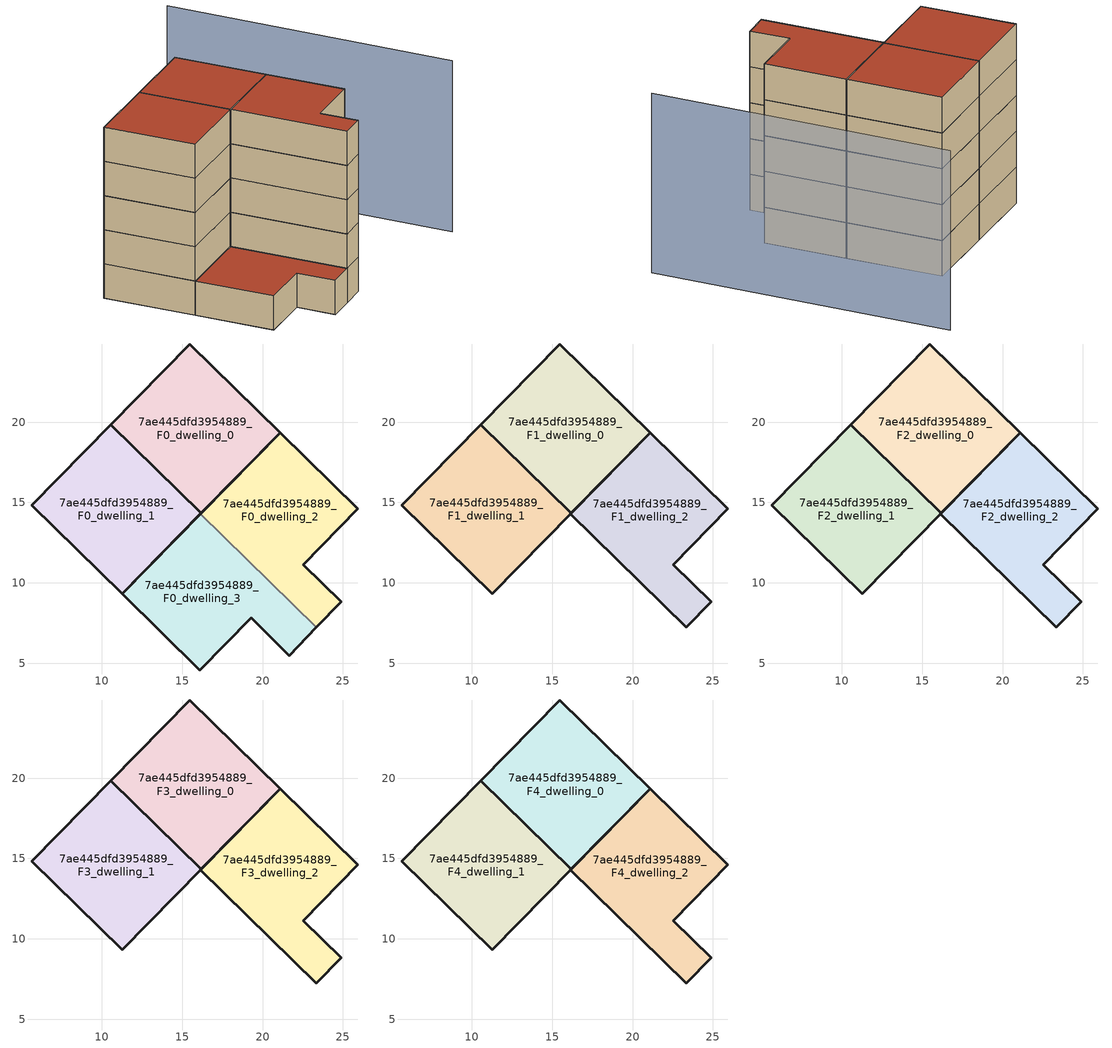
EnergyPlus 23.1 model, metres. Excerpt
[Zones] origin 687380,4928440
7ae445dfd3954889_F0_dwelling_0
 floor ground (EU_floor_Construction): 16.17,14.33 21.08,19.36 15.46,24.86 10.54,19.84 z0
 wall outside (EU_wall_Construction): 16.17,14.34 10.54,19.84 15.46,24.86 21.08,19.36 16.17,14.33 z0:3
7ae445dfd3954889_F0_dwelling_1
 floor ground (EU_floor_Construction): 11.26,9.32 16.17,14.33 10.54,19.84 5.63,14.83 z0
 wall outside (EU_wall_Construction): 5.63,14.83 10.54,19.84 16.17,14.33 11.26,9.32 5.63,14.83 z0:3
7ae445dfd3954889_F0_dwelling_2
 floor ground (EU_floor_Construction): 24.9,8.83 22.52,11.12 25.93,14.61 21.08,19.36 16.13,14.3 23.35,7.23 z0
 wall outside (EU_wall_Construction): 16.13,14.3 21.08,19.36 25.93,14.61 22.52,11.12 24.9,8.83 23.35,7.23 z0:3
 wall to 7ae445dfd3954889_F0_dwelling_3 (EU_wall_Construction): 23.35,7.23 16.13,14.3 z0:3
7ae445dfd3954889_F0_dwelling_3
 floor ground (EU_floor_Construction): 21.67,5.47 23.35,7.23 16.13,14.3 11.26,9.32 16.1,4.58 19.29,7.83 z0
 wall outside (EU_wall_Construction): 23.35,7.23 21.67,5.47 19.29,7.83 16.1,4.58 11.26,9.32 16.13,14.3 z0:3
 roof outside (EU_roof_Construction): 23.35,7.23 21.67,5.47 19.29,7.83 16.1,4.58 11.26,9.32 16.13,14.3 z3
7ae445dfd3954889_F1_dwelling_0
 floor to 7ae445dfd3954889_F0_dwelling_0 (EU_floor_Construction): 16.17,14.33 21.08,19.36 15.46,24.86 10.54,19.84 z3
 wall outside (EU_wall_Construction): 16.17,14.34 10.54,19.84 15.46,24.86 21.08,19.36 16.17,14.33 z3:6
7ae445dfd3954889_F1_dwelling_1
 floor to 7ae445dfd3954889_F0_dwelling_1 (EU_floor_Construction): 11.25,9.32 16.17,14.33 10.54,19.84 5.63,14.83 z3
 wall outside (EU_wall_Construction): 5.63,14.83 10.54,19.84 16.17,14.33 11.26,9.32 5.63,14.83 z3:6
7ae445dfd3954889_F1_dwelling_2
 floor to 7ae445dfd3954889_F0_dwelling_2 (EU_floor_Construction): 24.9,8.83 22.52,11.12 25.93,14.61 21.08,19.36 16.13,14.3 23.35,7.23 z3
 wall outside (EU_wall_Construction): 25.93,14.61 22.52,11.12 24.9,8.83 23.35,7.23 16.13,14.3 21.08,19.36 25.93,14.61 z3:6
7ae445dfd3954889_F2_dwelling_0
 floor to 7ae445dfd3954889_F1_dwelling_0 (EU_floor_Construction): 16.17,14.33 21.08,19.36 15.46,24.86 10.54,19.84 z6
 wall outside (EU_wall_Construction): 16.17,14.34 10.54,19.84 15.46,24.86 21.08,19.36 16.17,14.33 z6:9
7ae445dfd3954889_F2_dwelling_1
 floor to 7ae445dfd3954889_F1_dwelling_1 (EU_floor_Construction): 11.25,9.32 16.17,14.33 10.54,19.84 5.63,14.83 z6
 wall outside (EU_wall_Construction): 5.63,14.83 10.54,19.84 16.17,14.33 11.26,9.32 5.63,14.83 z6:9
7ae445dfd3954889_F2_dwelling_2
 floor to 7ae445dfd3954889_F1_dwelling_2 (EU_floor_Construction): 24.9,8.83 22.52,11.12 25.93,14.61 21.08,19.36 16.13,14.3 23.35,7.23 z6
 wall outside (EU_wall_Construction): 25.93,14.61 22.52,11.12 24.9,8.83 23.35,7.23 16.13,14.3 21.08,19.36 25.93,14.61 z6:9
7ae445dfd3954889_F3_dwelling_0
 floor to 7ae445dfd3954889_F2_dwelling_0 (EU_floor_Construction): 16.17,14.33 21.08,19.36 15.46,24.86 10.54,19.84 z9
 wall outside (EU_wall_Construction): 16.17,14.34 10.54,19.84 15.46,24.86 21.08,19.36 16.17,14.33 z9:12
7ae445dfd3954889_F3_dwelling_1
 floor to 7ae445dfd3954889_F2_dwelling_1 (EU_floor_Construction): 11.25,9.32 16.17,14.33 10.54,19.84 5.63,14.83 z9
 wall outside (EU_wall_Construction): 5.63,14.83 10.54,19.84 16.17,14.33 11.26,9.32 5.63,14.83 z9:12
7ae445dfd3954889_F3_dwelling_2
 floor to 7ae445dfd3954889_F2_dwelling_2 (EU_floor_Construction): 24.9,8.83 22.52,11.12 25.93,14.61 21.08,19.36 16.13,14.3 23.35,7.23 z9
 wall outside (EU_wall_Construction): 25.93,14.61 22.52,11.12 24.9,8.83 23.35,7.23 16.13,14.3 21.08,19.36 25.93,14.61 z9:12
7ae445dfd3954889_F4_dwelling_0
 floor to 7ae445dfd3954889_F3_dwelling_0 (EU_floor_Construction): 16.17,14.33 21.08,19.36 15.46,24.86 10.54,19.84 z12
 wall outside (EU_wall_Construction): 16.17,14.34 10.54,19.84 15.46,24.86 21.08,19.36 16.17,14.33 z12:15
 roof outside (EU_roof_Construction): 21.08,19.36 16.17,14.33 10.54,19.84 15.46,24.86 z15
7ae445dfd3954889_F4_dwelling_1
 floor to 7ae445dfd3954889_F3_dwelling_1 (EU_floor_Construction): 11.25,9.32 16.17,14.33 10.54,19.84 5.63,14.83 z12
 wall outside (EU_wall_Construction): 5.63,14.83 10.54,19.84 16.17,14.33 11.26,9.32 5.63,14.83 z12:15
 roof outside (EU_roof_Construction): 16.17,14.33 11.26,9.32 5.63,14.83 10.54,19.84 z15
7ae445dfd3954889_F4_dwelling_2
 floor to 7ae445dfd3954889_F3_dwelling_2 (EU_floor_Construction): 24.9,8.83 22.52,11.12 25.93,14.61 21.08,19.36 16.13,14.3 23.35,7.23 z12
 wall outside (EU_wall_Construction): 25.93,14.61 22.52,11.12 24.9,8.83 23.35,7.23 16.13,14.3 21.08,19.36 25.93,14.61 z12:15
 roof outside (EU_roof_Construction): 25.93,14.61 22.52,11.12 24.9,8.83 23.35,7.23 16.13,14.3 21.08,19.36 z15
shading: 35.72,16.43 18.23,33.87 z0:15
[Building]
EU S2 Campaign: North Axis=0; Terrain=City; Solar Distribution=FullExterior
[Site:Location]
Bologna: Latitude=44.5; Longitude=11.25; Time Zone=1; Elevation=37
[SizingPeriod:WeatherFileDays]
AnnualSizingPeriod: Begin Month=1; Begin Day of Month=1; End Month=12; End Day of Month=31; Day of Week for Start Day=Monday; Use Weather File Daylight Saving Period=No; Use Weather File Rain and Snow Indicators=No
[MATERIAL]
EU_InternalMass_Material: Roughness=MediumRough; Thickness=0.1; Conductivity=1; Density=1800; Specific Heat=900; Thermal Absorptance=0.9; Solar Absorptance=0.7; Visible Absorptance=0.7
[MATERIAL:NOMASS] Roughness=MediumRough; Thermal Absorptance=0.9; Solar Absorptance=0.7; Visible Absorptance=0.7
Name | Thermal Resistance
EU_wall_NoMass | 0.905828
EU_roof_NoMass | 0.37593
EU_floor_NoMass | 0.67114
[CONSTRUCTION]
EU_wall_Construction: EU_wall_NoMass
EU_roof_Construction: EU_roof_NoMass
EU_floor_Construction: EU_floor_NoMass
EU_InternalMass_Construction: EU_InternalMass_Material
[ZONE] Type=1; Multiplier=1; Ceiling Height=autocalculate; Floor Area=autocalculate; Part of Total Floor Area=Yes
Name | Volume
7ae445dfd3954889_F0_dwelling_0 | 165.972
7ae445dfd3954889_F1_dwelling_0; 7ae445dfd3954889_F2_dwelling_0; 7ae445dfd3954889_F3_dwelling_0; 7ae445dfd3954889_F4_dwelling_0 | 165.973
7ae445dfd3954889_F0_dwelling_1 | 165.971
7ae445dfd3954889_F1_dwelling_1; 7ae445dfd3954889_F2_dwelling_1; 7ae445dfd3954889_F3_dwelling_1; 7ae445dfd3954889_F4_dwelling_1 | 165.97
7ae445dfd3954889_F0_dwelling_2; 7ae445dfd3954889_F1_dwelling_2; 7ae445dfd3954889_F2_dwelling_2; 7ae445dfd3954889_F3_dwelling_2; 7ae445dfd3954889_F4_dwelling_2 | 165.978
7ae445dfd3954889_F0_dwelling_3 | 165.959
[INTERNALMASS] Construction=EU_InternalMass_Construction
Name | Zone or ZoneList | Surface Area
7ae445dfd3954889_F0_dwelling_0_EU_InternalMass | 7ae445dfd3954889_F0_dwelling_0 | 55.3243
7ae445dfd3954889_F0_dwelling_1_EU_InternalMass | 7ae445dfd3954889_F0_dwelling_1 | 55.3237
7ae445dfd3954889_F0_dwelling_2_EU_InternalMass | 7ae445dfd3954889_F0_dwelling_2 | 55.3265
7ae445dfd3954889_F0_dwelling_3_EU_InternalMass | 7ae445dfd3954889_F0_dwelling_3 | 55.3209
7ae445dfd3954889_F1_dwelling_0_EU_InternalMass | 7ae445dfd3954889_F1_dwelling_0 | 73.7613
7ae445dfd3954889_F1_dwelling_1_EU_InternalMass | 7ae445dfd3954889_F1_dwelling_1 | 73.7695
7ae445dfd3954889_F1_dwelling_2_EU_InternalMass | 7ae445dfd3954889_F1_dwelling_2 | 73.7633
7ae445dfd3954889_F2_dwelling_0_EU_InternalMass | 7ae445dfd3954889_F2_dwelling_0 | 73.7613
7ae445dfd3954889_F2_dwelling_1_EU_InternalMass | 7ae445dfd3954889_F2_dwelling_1 | 73.7695
7ae445dfd3954889_F2_dwelling_2_EU_InternalMass | 7ae445dfd3954889_F2_dwelling_2 | 73.7633
7ae445dfd3954889_F3_dwelling_0_EU_InternalMass | 7ae445dfd3954889_F3_dwelling_0 | 73.7613
7ae445dfd3954889_F3_dwelling_1_EU_InternalMass | 7ae445dfd3954889_F3_dwelling_1 | 73.7695
7ae445dfd3954889_F3_dwelling_2_EU_InternalMass | 7ae445dfd3954889_F3_dwelling_2 | 73.7633
7ae445dfd3954889_F4_dwelling_0_EU_InternalMass | 7ae445dfd3954889_F4_dwelling_0 | 73.7613
7ae445dfd3954889_F4_dwelling_1_EU_InternalMass | 7ae445dfd3954889_F4_dwelling_1 | 73.7695
7ae445dfd3954889_F4_dwelling_2_EU_InternalMass | 7ae445dfd3954889_F4_dwelling_2 | 73.7633
[OTHEREQUIPMENT] Fuel Type=Electricity; Design Level Calculation Method=Watts/Area; Power per Zone Floor Area=1; Fraction Latent=0; Fraction Radiant=0; Fraction Lost=0; Carbon Dioxide Generation Rate=0; EndUse Subcategory=EU_Step8_InternalGains
Name | Zone or ZoneList or Space or SpaceList | Schedule
EU_Step8_InternalGain_7ae445dfd3954889_F0_dwelling_0_f000 | 7ae445dfd3954889_F0_dwelling_0 | EU_Step8_GainSchedule_7ae445dfd3954889_F0_dwelling_0_f000
EU_Step8_InternalGain_7ae445dfd3954889_F0_dwelling_1_f000 | 7ae445dfd3954889_F0_dwelling_1 | EU_Step8_GainSchedule_7ae445dfd3954889_F0_dwelling_1_f000
EU_Step8_InternalGain_7ae445dfd3954889_F0_dwelling_2_f000 | 7ae445dfd3954889_F0_dwelling_2 | EU_Step8_GainSchedule_7ae445dfd3954889_F0_dwelling_2_f000
EU_Step8_InternalGain_7ae445dfd3954889_F0_dwelling_3_f000 | 7ae445dfd3954889_F0_dwelling_3 | EU_Step8_GainSchedule_7ae445dfd3954889_F0_dwelling_3_f000
EU_Step8_InternalGain_7ae445dfd3954889_F1_dwelling_0_f000 | 7ae445dfd3954889_F1_dwelling_0 | EU_Step8_GainSchedule_7ae445dfd3954889_F1_dwelling_0_f000
EU_Step8_InternalGain_7ae445dfd3954889_F1_dwelling_1_f000 | 7ae445dfd3954889_F1_dwelling_1 | EU_Step8_GainSchedule_7ae445dfd3954889_F1_dwelling_1_f000
EU_Step8_InternalGain_7ae445dfd3954889_F1_dwelling_2_f000 | 7ae445dfd3954889_F1_dwelling_2 | EU_Step8_GainSchedule_7ae445dfd3954889_F1_dwelling_2_f000
EU_Step8_InternalGain_7ae445dfd3954889_F2_dwelling_0_f000 | 7ae445dfd3954889_F2_dwelling_0 | EU_Step8_GainSchedule_7ae445dfd3954889_F2_dwelling_0_f000
EU_Step8_InternalGain_7ae445dfd3954889_F2_dwelling_1_f000 | 7ae445dfd3954889_F2_dwelling_1 | EU_Step8_GainSchedule_7ae445dfd3954889_F2_dwelling_1_f000
EU_Step8_InternalGain_7ae445dfd3954889_F2_dwelling_2_f000 | 7ae445dfd3954889_F2_dwelling_2 | EU_Step8_GainSchedule_7ae445dfd3954889_F2_dwelling_2_f000
EU_Step8_InternalGain_7ae445dfd3954889_F3_dwelling_0_f000 | 7ae445dfd3954889_F3_dwelling_0 | EU_Step8_GainSchedule_7ae445dfd3954889_F3_dwelling_0_f000
EU_Step8_InternalGain_7ae445dfd3954889_F3_dwelling_1_f000 | 7ae445dfd3954889_F3_dwelling_1 | EU_Step8_GainSchedule_7ae445dfd3954889_F3_dwelling_1_f000
EU_Step8_InternalGain_7ae445dfd3954889_F3_dwelling_2_f000 | 7ae445dfd3954889_F3_dwelling_2 | EU_Step8_GainSchedule_7ae445dfd3954889_F3_dwelling_2_f000
EU_Step8_InternalGain_7ae445dfd3954889_F4_dwelling_0_f000 | 7ae445dfd3954889_F4_dwelling_0 | EU_Step8_GainSchedule_7ae445dfd3954889_F4_dwelling_0_f000
EU_Step8_InternalGain_7ae445dfd3954889_F4_dwelling_1_f000 | 7ae445dfd3954889_F4_dwelling_1 | EU_Step8_GainSchedule_7ae445dfd3954889_F4_dwelling_1_f000
EU_Step8_InternalGain_7ae445dfd3954889_F4_dwelling_2_f000 | 7ae445dfd3954889_F4_dwelling_2 | EU_Step8_GainSchedule_7ae445dfd3954889_F4_dwelling_2_f000
[ZONEVENTILATION:DESIGNFLOWRATE] Schedule=EU_AlwaysOn; Design Flow Rate Calculation Method=AirChanges/Hour; Air Changes per Hour=0.73129; Ventilation Type=Natural; Fan Pressure Rise=0; Fan Total Efficiency=1; Constant Term Coefficient=1; Temperature Term Coefficient=0; Velocity Term Coefficient=0; Velocity Squared Term Coefficient=0; Minimum Indoor Temperature=-100; Maximum Indoor Temperature=100; Delta Temperature=-100; Minimum Outdoor Temperature=-100; Maximum Outdoor Temperature=100; Maximum Wind Speed=40
Name | Zone or ZoneList or Space or SpaceList
EU_ConstantAir_7ae445dfd3954889_F0_dwelling_0 | 7ae445dfd3954889_F0_dwelling_0
EU_ConstantAir_7ae445dfd3954889_F0_dwelling_1 | 7ae445dfd3954889_F0_dwelling_1
EU_ConstantAir_7ae445dfd3954889_F0_dwelling_2 | 7ae445dfd3954889_F0_dwelling_2
EU_ConstantAir_7ae445dfd3954889_F0_dwelling_3 | 7ae445dfd3954889_F0_dwelling_3
EU_ConstantAir_7ae445dfd3954889_F1_dwelling_0 | 7ae445dfd3954889_F1_dwelling_0
EU_ConstantAir_7ae445dfd3954889_F1_dwelling_1 | 7ae445dfd3954889_F1_dwelling_1
EU_ConstantAir_7ae445dfd3954889_F1_dwelling_2 | 7ae445dfd3954889_F1_dwelling_2
EU_ConstantAir_7ae445dfd3954889_F2_dwelling_0 | 7ae445dfd3954889_F2_dwelling_0
EU_ConstantAir_7ae445dfd3954889_F2_dwelling_1 | 7ae445dfd3954889_F2_dwelling_1
EU_ConstantAir_7ae445dfd3954889_F2_dwelling_2 | 7ae445dfd3954889_F2_dwelling_2
EU_ConstantAir_7ae445dfd3954889_F3_dwelling_0 | 7ae445dfd3954889_F3_dwelling_0
EU_ConstantAir_7ae445dfd3954889_F3_dwelling_1 | 7ae445dfd3954889_F3_dwelling_1
EU_ConstantAir_7ae445dfd3954889_F3_dwelling_2 | 7ae445dfd3954889_F3_dwelling_2
EU_ConstantAir_7ae445dfd3954889_F4_dwelling_0 | 7ae445dfd3954889_F4_dwelling_0
EU_ConstantAir_7ae445dfd3954889_F4_dwelling_1 | 7ae445dfd3954889_F4_dwelling_1
EU_ConstantAir_7ae445dfd3954889_F4_dwelling_2 | 7ae445dfd3954889_F4_dwelling_2
[HVACTEMPLATE:THERMOSTAT] Constant Heating Setpoint=20; Constant Cooling Setpoint=50
EU_HeatOnly_7ae445dfd3954889_F0_dwelling_0; EU_HeatOnly_7ae445dfd3954889_F0_dwelling_1; EU_HeatOnly_7ae445dfd3954889_F0_dwelling_2; EU_HeatOnly_7ae445dfd3954889_F0_dwelling_3; EU_HeatOnly_7ae445dfd3954889_F1_dwelling_0; EU_HeatOnly_7ae445dfd3954889_F1_dwelling_1; EU_HeatOnly_7ae445dfd3954889_F1_dwelling_2; EU_HeatOnly_7ae445dfd3954889_F2_dwelling_0; EU_HeatOnly_7ae445dfd3954889_F2_dwelling_1; EU_HeatOnly_7ae445dfd3954889_F2_dwelling_2; EU_HeatOnly_7ae445dfd3954889_F3_dwelling_0; EU_HeatOnly_7ae445dfd3954889_F3_dwelling_1; EU_HeatOnly_7ae445dfd3954889_F3_dwelling_2; EU_HeatOnly_7ae445dfd3954889_F4_dwelling_0; EU_HeatOnly_7ae445dfd3954889_F4_dwelling_1; EU_HeatOnly_7ae445dfd3954889_F4_dwelling_2
[HVACTEMPLATE:ZONE:IDEALLOADSAIRSYSTEM] System Availability Schedule=EU_AlwaysOn; Maximum Heating Supply Air Temperature=50; Minimum Cooling Supply Air Temperature=13; Maximum Heating Supply Air Humidity Ratio=0.0156; Minimum Cooling Supply Air Humidity Ratio=0.0077; Heating Limit=NoLimit; Cooling Limit=NoLimit; Heating Availability Schedule=EU_AlwaysOn; Cooling Availability Schedule=EU_CoolingOff; Dehumidification Control Type=ConstantSensibleHeatRatio; Cooling Sensible Heat Ratio=0.7; Dehumidification Setpoint=60; Humidification Control Type=None; Humidification Setpoint=30; Outdoor Air Method=None; Outdoor Air Flow Rate per Person=0.00944; Outdoor Air Flow Rate per Zone Floor Area=0; Outdoor Air Flow Rate per Zone=0; Demand Controlled Ventilation Type=None; Outdoor Air Economizer Type=NoEconomizer; Heat Recovery Type=None; Sensible Heat Recovery Effectiveness=0.7; Latent Heat Recovery Effectiveness=0.65
Name | Template Thermostat
7ae445dfd3954889_F0_dwelling_0 | EU_HeatOnly_7ae445dfd3954889_F0_dwelling_0
7ae445dfd3954889_F0_dwelling_1 | EU_HeatOnly_7ae445dfd3954889_F0_dwelling_1
7ae445dfd3954889_F0_dwelling_2 | EU_HeatOnly_7ae445dfd3954889_F0_dwelling_2
7ae445dfd3954889_F0_dwelling_3 | EU_HeatOnly_7ae445dfd3954889_F0_dwelling_3
7ae445dfd3954889_F1_dwelling_0 | EU_HeatOnly_7ae445dfd3954889_F1_dwelling_0
7ae445dfd3954889_F1_dwelling_1 | EU_HeatOnly_7ae445dfd3954889_F1_dwelling_1
7ae445dfd3954889_F1_dwelling_2 | EU_HeatOnly_7ae445dfd3954889_F1_dwelling_2
7ae445dfd3954889_F2_dwelling_0 | EU_HeatOnly_7ae445dfd3954889_F2_dwelling_0
7ae445dfd3954889_F2_dwelling_1 | EU_HeatOnly_7ae445dfd3954889_F2_dwelling_1
7ae445dfd3954889_F2_dwelling_2 | EU_HeatOnly_7ae445dfd3954889_F2_dwelling_2
7ae445dfd3954889_F3_dwelling_0 | EU_HeatOnly_7ae445dfd3954889_F3_dwelling_0
7ae445dfd3954889_F3_dwelling_1 | EU_HeatOnly_7ae445dfd3954889_F3_dwelling_1
7ae445dfd3954889_F3_dwelling_2 | EU_HeatOnly_7ae445dfd3954889_F3_dwelling_2
7ae445dfd3954889_F4_dwelling_0 | EU_HeatOnly_7ae445dfd3954889_F4_dwelling_0
7ae445dfd3954889_F4_dwelling_1 | EU_HeatOnly_7ae445dfd3954889_F4_dwelling_1
7ae445dfd3954889_F4_dwelling_2 | EU_HeatOnly_7ae445dfd3954889_F4_dwelling_2
[SIZING:ZONE] Zone Cooling Design Supply Air Temperature Input Method=SupplyAirTemperature; Zone Cooling Design Supply Air Temperature=13; Zone Heating Design Supply Air Temperature Input Method=SupplyAirTemperature; Zone Heating Design Supply Air Temperature=50; Zone Cooling Design Supply Air Humidity Ratio=0.008; Zone Heating Design Supply Air Humidity Ratio=0.008; Cooling Design Air Flow Method=DesignDay; Cooling Design Air Flow Rate=0; Cooling Minimum Air Flow per Zone Floor Area=0.000762; Cooling Minimum Air Flow=0; Cooling Minimum Air Flow Fraction=0.2; Heating Design Air Flow Method=DesignDay; Heating Design Air Flow Rate=0; Heating Maximum Air Flow per Zone Floor Area=0.002032; Heating Maximum Air Flow=0.141576; Heating Maximum Air Flow Fraction=0.3; Account for Dedicated Outdoor Air System=No; Dedicated Outdoor Air System Control Strategy=NeutralSupplyAir; Dedicated Outdoor Air Low Setpoint Temperature for Design=autosize; Dedicated Outdoor Air High Setpoint Temperature for Design=autosize; Zone Load Sizing Method=Sensible Load Only No Latent Load; Zone Latent Cooling Design Supply Air Humidity Ratio Input Method=HumidityRatioDifference; Zone Cooling Design Supply Air Humidity Ratio Difference=0.005; Zone Latent Heating Design Supply Air Humidity Ratio Input Method=HumidityRatioDifference; Zone Humidification Design Supply Air Humidity Ratio Difference=0.005
7ae445dfd3954889_F0_dwelling_0; 7ae445dfd3954889_F0_dwelling_1; 7ae445dfd3954889_F0_dwelling_2; 7ae445dfd3954889_F0_dwelling_3; 7ae445dfd3954889_F1_dwelling_0; 7ae445dfd3954889_F1_dwelling_1; 7ae445dfd3954889_F1_dwelling_2; 7ae445dfd3954889_F2_dwelling_0; 7ae445dfd3954889_F2_dwelling_1; 7ae445dfd3954889_F2_dwelling_2; 7ae445dfd3954889_F3_dwelling_0; 7ae445dfd3954889_F3_dwelling_1; 7ae445dfd3954889_F3_dwelling_2; 7ae445dfd3954889_F4_dwelling_0; 7ae445dfd3954889_F4_dwelling_1; 7ae445dfd3954889_F4_dwelling_2
[SCHEDULE:CONSTANT]
Name | Hourly Value
EU_AlwaysOn | 1
EU_CoolingOff | 0
[SCHEDULE:FILE] Column Number=1; Rows to Skip at Top=0; Number of Hours of Data=8760; Column Separator=Comma; Interpolate to Timestep=No; Minutes per Item=60; Adjust Schedule for Daylight Savings=Yes
Name | File
EU_Step8_GainSchedule_7ae445dfd3954889_F0_dwelling_0_f000 | ../../schedules/7ae445dfd3954889/7ae445dfd3954889_F0_dwelling_0_f000_gain.csv
EU_Step8_GainSchedule_7ae445dfd3954889_F0_dwelling_1_f000 | ../../schedules/7ae445dfd3954889/7ae445dfd3954889_F0_dwelling_1_f000_gain.csv
EU_Step8_GainSchedule_7ae445dfd3954889_F0_dwelling_2_f000 | ../../schedules/7ae445dfd3954889/7ae445dfd3954889_F0_dwelling_2_f000_gain.csv
EU_Step8_GainSchedule_7ae445dfd3954889_F0_dwelling_3_f000 | ../../schedules/7ae445dfd3954889/7ae445dfd3954889_F0_dwelling_3_f000_gain.csv
EU_Step8_GainSchedule_7ae445dfd3954889_F1_dwelling_0_f000 | ../../schedules/7ae445dfd3954889/7ae445dfd3954889_F1_dwelling_0_f000_gain.csv
EU_Step8_GainSchedule_7ae445dfd3954889_F1_dwelling_1_f000 | ../../schedules/7ae445dfd3954889/7ae445dfd3954889_F1_dwelling_1_f000_gain.csv
EU_Step8_GainSchedule_7ae445dfd3954889_F1_dwelling_2_f000 | ../../schedules/7ae445dfd3954889/7ae445dfd3954889_F1_dwelling_2_f000_gain.csv
EU_Step8_GainSchedule_7ae445dfd3954889_F2_dwelling_0_f000 | ../../schedules/7ae445dfd3954889/7ae445dfd3954889_F2_dwelling_0_f000_gain.csv
EU_Step8_GainSchedule_7ae445dfd3954889_F2_dwelling_1_f000 | ../../schedules/7ae445dfd3954889/7ae445dfd3954889_F2_dwelling_1_f000_gain.csv
EU_Step8_GainSchedule_7ae445dfd3954889_F2_dwelling_2_f000 | ../../schedules/7ae445dfd3954889/7ae445dfd3954889_F2_dwelling_2_f000_gain.csv
EU_Step8_GainSchedule_7ae445dfd3954889_F3_dwelling_0_f000 | ../../schedules/7ae445dfd3954889/7ae445dfd3954889_F3_dwelling_0_f000_gain.csv
EU_Step8_GainSchedule_7ae445dfd3954889_F3_dwelling_1_f000 | ../../schedules/7ae445dfd3954889/7ae445dfd3954889_F3_dwelling_1_f000_gain.csv
EU_Step8_GainSchedule_7ae445dfd3954889_F3_dwelling_2_f000 | ../../schedules/7ae445dfd3954889/7ae445dfd3954889_F3_dwelling_2_f000_gain.csv
EU_Step8_GainSchedule_7ae445dfd3954889_F4_dwelling_0_f000 | ../../schedules/7ae445dfd3954889/7ae445dfd3954889_F4_dwelling_0_f000_gain.csv
EU_Step8_GainSchedule_7ae445dfd3954889_F4_dwelling_1_f000 | ../../schedules/7ae445dfd3954889/7ae445dfd3954889_F4_dwelling_1_f000_gain.csv
EU_Step8_GainSchedule_7ae445dfd3954889_F4_dwelling_2_f000 | ../../schedules/7ae445dfd3954889/7ae445dfd3954889_F4_dwelling_2_f000_gain.csv
